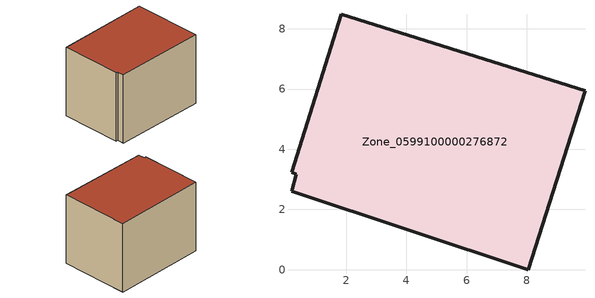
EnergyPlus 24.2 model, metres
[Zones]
Zone_0599100000276872
 floor ground (C_G): 0.35,3.17 0.18,3.24 1.84,8.48 9.93,5.94 8.05,0 0.18,2.61 z0
 wall outside (C_F): 8.05,0 9.93,5.94 1.84,8.48 0.18,3.24 0.35,3.17 0.18,2.61 8.05,0 z0:6.43
 roof outside (C_R): 0.35,3.17 0.18,2.61 8.05,0 9.93,5.94 1.84,8.48 0.18,3.24 z6.43
[BUILDING]
Pand.0599100000276872: North Axis=0; Terrain=City; Loads Convergence Tolerance Value=0.04; Temperature Convergence Tolerance Value=0.4; Solar Distribution=FullExterior; Maximum Number of Warmup Days=25; Minimum Number of Warmup Days=1
[Site:Location]
Rotterdam.The.Hague.AP_ZH_NLD Design_Conditions: Latitude=51.96; Longitude=4.45; Time Zone=1; Elevation=-4.5
[SITE:GROUNDTEMPERATURE:BUILDINGSURFACE]
18, 18, 18, 18, 18, 18, 18, 18, 18, 18, 18, 18
[MATERIAL] Thermal Absorptance=0.9; Solar Absorptance=0.7; Visible Absorptance=0.7
Name | Roughness | Thickness | Conductivity | Density | Specific Heat
G.TC.1946-1964 | MediumSmooth | 0.15 | 1 | 540 | 1210
F.TC.1946-1964 | Rough | 0.3 | 0.857143 | 1920 | 840
R.TC.1946-1964 | MediumRough | 0.2 | 0.235294 | 1500 | 1000
[CONSTRUCTION]
C_G: G.TC.1946-1964
C_F: F.TC.1946-1964
C_R: R.TC.1946-1964
[ZONE]
Zone_0599100000276872: Type=1; Multiplier=1; Ceiling Height=Autocalculate; Volume=Autocalculate; Floor Area=autocalculate; Part of Total Floor Area=Yes
[ZONEINFILTRATION:DESIGNFLOWRATE]
Infil_Zone_0599100000276872: Zone or ZoneList or Space or SpaceList=Zone_0599100000276872; Schedule=AlwaysOn; Design Flow Rate Calculation Method=Flow/Area; Flow Rate per Floor Area=0.003; Constant Term Coefficient=1; Temperature Term Coefficient=0; Velocity Term Coefficient=0; Velocity Squared Term Coefficient=0
[HVACTEMPLATE:ZONE:IDEALLOADSAIRSYSTEM]
Zone_0599100000276872: Maximum Heating Supply Air Temperature=50; Minimum Cooling Supply Air Temperature=13; Maximum Heating Supply Air Humidity Ratio=0.0156; Minimum Cooling Supply Air Humidity Ratio=0.0077; Heating Limit=NoLimit; Cooling Limit=NoLimit; Dehumidification Control Type=ConstantSensibleHeatRatio; Cooling Sensible Heat Ratio=0.7; Dehumidification Setpoint=60; Humidification Control Type=None; Humidification Setpoint=30; Outdoor Air Method=None; Outdoor Air Flow Rate per Person=0.00944; Outdoor Air Flow Rate per Zone Floor Area=0; Outdoor Air Flow Rate per Zone=0; Demand Controlled Ventilation Type=None; Outdoor Air Economizer Type=NoEconomizer; Heat Recovery Type=None; Sensible Heat Recovery Effectiveness=0.7; Latent Heat Recovery Effectiveness=0.65
[ZONECONTROL:THERMOSTAT]
ThermostatControl_Zone_0599100000276872: Zone or ZoneList=Zone_0599100000276872; Control Type Schedule=DualSetpointControlType; Control 1=Thermostat_Zone_0599100000276872; Temperature Difference Between Cutout And Setpoint=0
[THERMOSTATSETPOINT:DUALSETPOINT]
Thermostat_Zone_0599100000276872: Heating Setpoint Temperature Schedule=HeatingSetpoint_Zone_0599100000276872; Cooling Setpoint Temperature Schedule=CoolingSetpoint_Zone_0599100000276872
[SCHEDULE:COMPACT]
HeatingSetpoint_Zone_0599100000276872: Through: 12/31, For: AllDays, Until: 24:00, 21
CoolingSetpoint_Zone_0599100000276872: Through: 12/31, For: AllDays, Until: 24:00, 24
DualSetpointControlType: Through: 12/31, For: AllDays, Until: 24:00, 4
AlwaysOn: Through: 12/31, For: AllDays, Until: 24:00, 1
